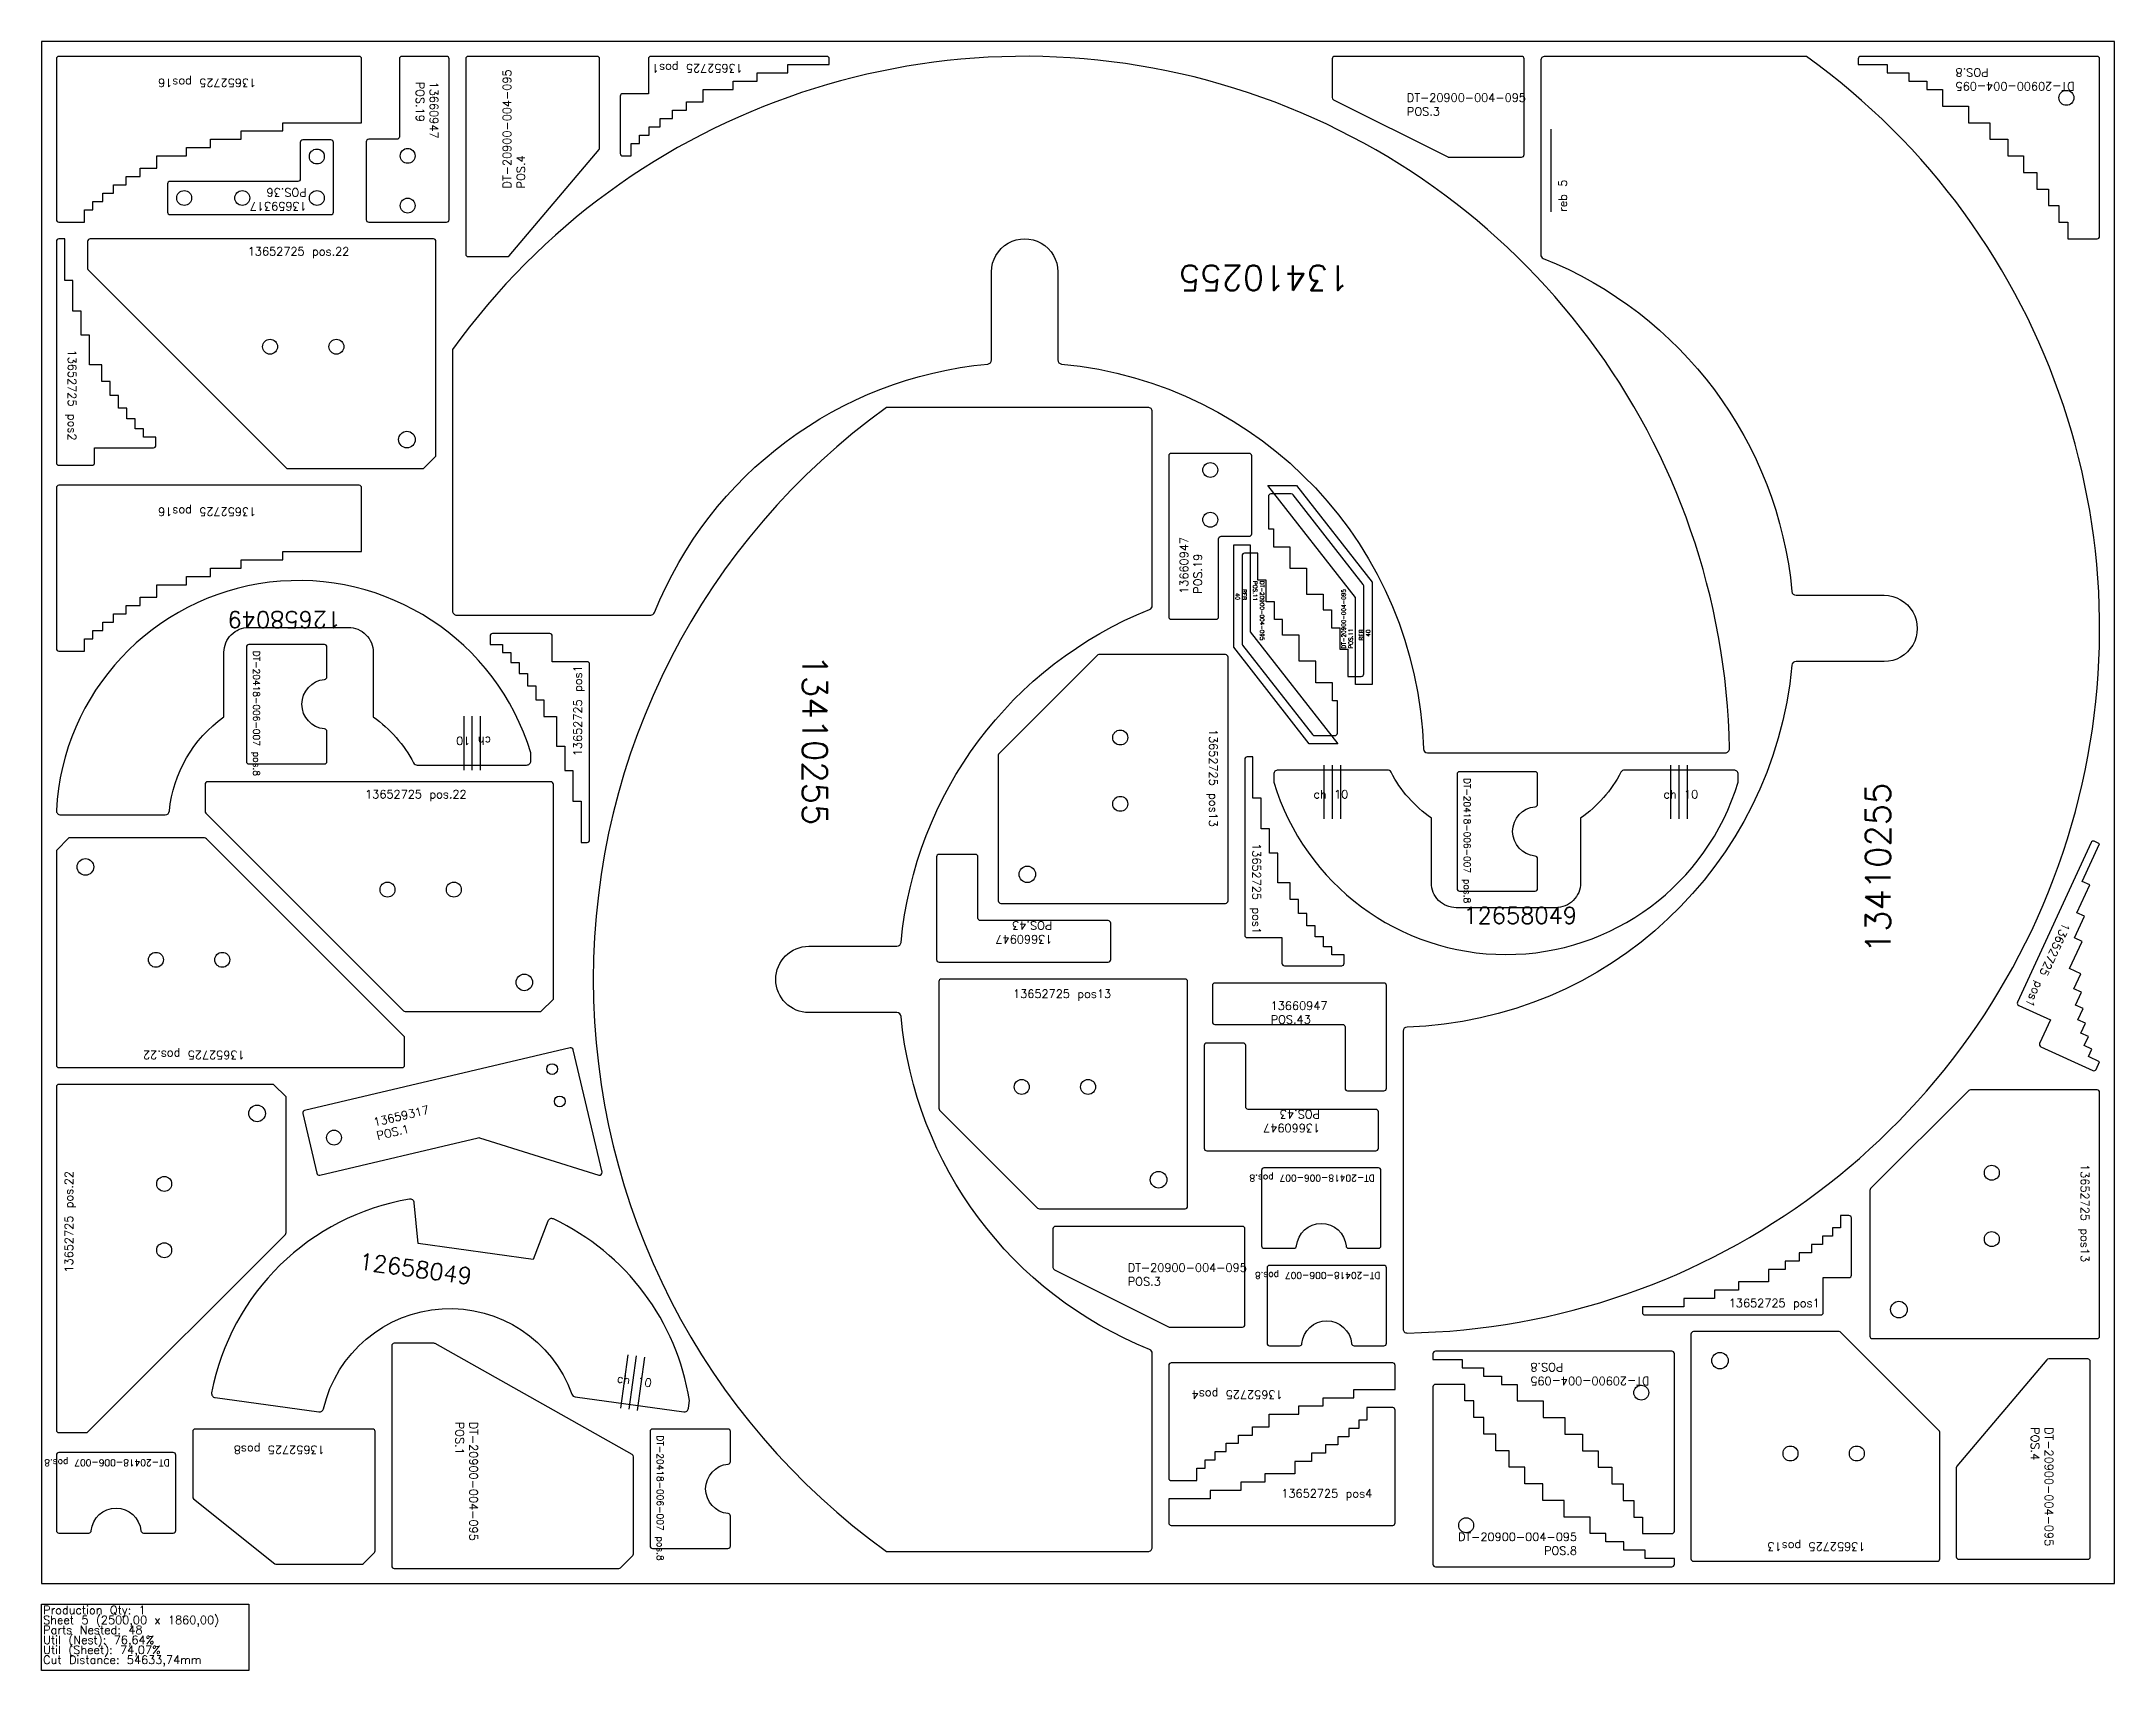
# Model space of a CAD drawing. Header units: millimetres. Extents: x 10500 to 13000, y -105 to 1860.
import ezdxf

# ---------------------------------------------------------------- set-up
doc = ezdxf.new("R2010")
doc.units = ezdxf.units.MM
for name, color, linetype in [('12658049', 7, 'Continuous'), ('13410255', 7, 'Continuous'), ('13652725', 7, 'Continuous'), ('13660947v0', 7, 'Continuous'), ('Chanfro', 7, 'Continuous'), ('Des.', 7, 'Continuous'), ('DT-20900-004-095', 7, 'Continuous'), ('Rebaixo', 7, 'Continuous'), ('sheet', 24, 'Continuous'), ('Stats', 7, 'Continuous'), ('Texto', 7, 'Continuous')]:
    doc.layers.add(name, color=color, linetype=linetype)
doc.styles.get("Standard").update_dxf_attribs({"font": 'txt.shx'})

msp = doc.modelspace()

# ---------------------------------------------------------------- linework, layer by layer
at = {"color": 5}
for points in [[(10849.1, 1741.2), (10815.1, 1741.2, 0.414214), (10812.1, 1738.2), (10812.1, 1694.2, -0.414214), (10809.1, 1691.2), (10655.1, 1691.2, 0.414214), (10652.1, 1688.2), (10652.1, 1654.2, 0.414214), (10655.1, 1651.2), (10849.1, 1651.2, 0.414214), (10852.1, 1654.2), (10852.1, 1738.2, 0.414214)], [(10561, 1348.8, 0.414214), (10564, 1351.8), (10564, 1369.8), (10635, 1369.8, 0.414214), (10638, 1372.8), (10638, 1382.8), (10623, 1382.8), (10623, 1392.8), (10613, 1392.8), (10613, 1404.8), (10603, 1404.8), (10603, 1417.8), (10593, 1417.8), (10593, 1432.8), (10583, 1432.8), (10583, 1449.8), (10573, 1449.8), (10573, 1469.8), (10558, 1469.8), (10558, 1505.8), (10548, 1505.8), (10548, 1534.8), (10538, 1534.8), (10538, 1571.8), (10528, 1571.8), (10528, 1621.8), (10521, 1621.8, 0.414214), (10518, 1618.8), (10518, 1351.8, 0.414214), (10521, 1348.8)], [(11927.9, 820.4, 0.414214), (11930.9, 823.4), (11930.9, 1117.4, 0.414214), (11927.9, 1120.4), (11775.1, 1120.4, 0.198912), (11773, 1119.5), (11654.8, 1001.3, 0.198912), (11653.9, 999.2), (11653.9, 823.4, 0.414214), (11656.9, 820.4)], [(11882.2, 726, 0.414214), (11879.2, 729), (11585.2, 729, 0.414214), (11582.2, 726), (11582.2, 573.3, 0.198912), (11583, 571.1), (11701.3, 452.9, 0.198912), (11703.4, 452), (11879.2, 452, 0.414214), (11882.2, 455)], [(10832.1, 494.9, 0.414214), (10835.7, 492.6), (11026.6, 537.7, -0.134542), (11028.2, 537.7), (11172.2, 492.7, 0.581142), (11176, 496.2), (11141.1, 643.9, 0.414214), (11137.5, 646.1), (10817.3, 570.5, 0.414214), (10815.1, 566.9)], [(12979, 295.4, 0.414214), (12982, 298.4), (12982, 592.4, 0.414214), (12979, 595.4), (12826.2, 595.4, 0.198912), (12824.1, 594.5), (12705.9, 476.3, 0.198912), (12705, 474.2), (12705, 298.4, 0.414214), (12708, 295.4)], [(12489.2, 29.8, 0.414214), (12492.2, 26.8), (12786.2, 26.8, 0.414214), (12789.2, 29.8), (12789.2, 182.5, 0.198912), (12788.3, 184.6), (12670.1, 302.9, 0.198912), (12667.9, 303.8), (12492.2, 303.8, 0.414214), (12489.2, 300.8)], [(12082.5, 234.1), (12132.5, 234.1), (12132.5, 263.1, 0.414214), (12129.5, 266.1), (11862.5, 266.1, 0.414214), (11859.5, 263.1), (11859.5, 127.1, 0.414214), (11862.5, 124.1), (11893.5, 124.1), (11893.5, 139.1), (11903.5, 139.1), (11903.5, 149.1), (11915.5, 149.1), (11915.5, 159.1), (11928.5, 159.1), (11928.5, 169.1), (11943.5, 169.1), (11943.5, 179.1), (11960.5, 179.1), (11960.5, 189.1), (11980.5, 189.1), (11980.5, 204.1), (12016.5, 204.1), (12016.5, 214.1), (12045.5, 214.1), (12045.5, 224.1), (12082.5, 224.1)], [(11909.5, 102.1), (11859.5, 102.1), (11859.5, 73.1, 0.414213), (11862.5, 70.1), (12129.5, 70.1, 0.414214), (12132.5, 73.1), (12132.5, 209.1, 0.414214), (12129.5, 212.1), (12098.5, 212.1), (12098.5, 197.1), (12088.5, 197.1), (12088.5, 187.1), (12076.5, 187.1), (12076.5, 177.1), (12063.5, 177.1), (12063.5, 167.1), (12048.5, 167.1), (12048.5, 157.1), (12031.5, 157.1), (12031.5, 147.1), (12011.5, 147.1), (12011.5, 132.1), (11975.5, 132.1), (11975.5, 122.1), (11946.5, 122.1), (11946.5, 112.1), (11909.5, 112.1)], [(10685.4, 186.2, 0.414214), (10682.4, 183.2), (10682.4, 104.6, 0.227838), (10683.5, 102.3), (10781.6, 23.8, 0.170304), (10783.5, 23.2), (10886.2, 23.2, 0.198912), (10888.3, 24), (10901.5, 37.3, 0.198912), (10902.4, 39.4), (10902.4, 183.2, 0.414214), (10899.4, 186.2)]]:
    msp.add_lwpolyline(points, format="xyb", close=True, dxfattribs=at)
for centre, radius in [((10832.1, 1721.2), 9), ((10672.1, 1671.2), 9), ((10742.1, 1671.2), 9), ((10832.1, 1671.2), 9), ((11800.9, 1020.4), 9), ((11800.9, 940.4), 9), ((11688.9, 855.4), 10), ((11115.8, 620.5), 6.5), ((11682.2, 599), 9), ((11762.2, 599), 9), ((11125, 581.5), 6.5), ((10852.8, 537.8), 9), ((12852, 495.4), 9), ((11847.2, 487), 10), ((12852, 415.4), 9), ((12740, 330.4), 10), ((12524.2, 268.8), 10), ((12609.2, 156.8), 9), ((12689.2, 156.8), 9)]:
    msp.add_circle(centre, radius, dxfattribs=at)
at = {"layer": '12658049', "color": 5}
for points in [[(10900.1, 1123.2), (10900.1, 1045.2, -0.119347), (10948.7, 989.9, 0.27887), (10953.2, 987.2), (11085.1, 987.2, 0.414214), (11090.1, 992.2), (11090.1, 1001.8, 0.840577), (10518, 932.5, 0.429586), (10523, 927.2), (10649.3, 927.2, 0.387226), (10654.3, 931.8, -0.219706), (10720.1, 1045.2), (10720.1, 1123.2, -0.414214), (10750.1, 1153.2), (10870.1, 1153.2, -0.414214)], [(12176.1, 845.1), (12176.1, 923.1, -0.119347), (12127.5, 978.5, 0.27887), (12123, 981.2), (11991.1, 981.2, 0.414214), (11986.1, 976.2), (11986.1, 966.6, 0.742519), (12546.1, 966.6), (12546.1, 976.2, 0.414214), (12541.1, 981.2), (12409.1, 981.2, 0.27887), (12404.7, 978.5, -0.119347), (12356.1, 923.1), (12356.1, 845.1, -0.414214), (12326.1, 815.1), (12206.1, 815.1, -0.414214)], [(11274.5, 207, 0.414214), (11280.1, 211.3), (11281.4, 220.8, 0.248185), (11117.4, 439.7, 0.435826), (11110.6, 437), (11092.9, 391), (10954.2, 410.1), (10949.6, 459.1, 0.435826), (10943.8, 463.6, 0.313253), (10705.2, 230.1, 0.429586), (10709.5, 224.3), (10834.6, 207, 0.387226), (10840.1, 210.8, -0.746733), (11139.7, 228.3, 0.27887), (11143.8, 225)]]:
    msp.add_lwpolyline(points, format="xyb", close=True, dxfattribs=at)
at = {"layer": '13410255', "color": 5}
for points in [[(11641.2, 1470.9, 0.387308), (11645.7, 1475.9), (11645.7, 1582, -1.000009), (11725.7, 1582), (11725.7, 1475.9, 0.387308), (11730.3, 1470.9, -0.37846), (12166.5, 1006.8, 0.405201), (12171.5, 1002), (12530.6, 1002, 0.419423), (12535.6, 1007.1, 0.721565), (10995.7, 1488.4), (10995.7, 1173, 0.414214), (11000.7, 1168), (11234.7, 1168, 0.306373), (11239.3, 1171.1, -0.28119)], [(12610.9, 1196.5, 0.387308), (12615.9, 1192), (12722, 1192, -1.000007), (12722, 1112), (12615.9, 1112, 0.387308), (12610.9, 1107.5, -0.37846), (12146.8, 671.2, 0.405201), (12142, 666.2), (12142, 307.1, 0.419423), (12147.1, 302.1, 0.721565), (12628.4, 1842), (12313, 1842, 0.414214), (12308, 1837), (12308, 1603, 0.306373), (12311.1, 1598.4, -0.28119)], [(11834.5, 38.6, 0.414214), (11839.5, 43.6), (11839.5, 277.6, 0.306373), (11836.4, 282.2, -0.28119), (11536.6, 684.1, 0.387308), (11531.6, 688.6), (11425.5, 688.6, -0.999991), (11425.5, 768.6), (11531.6, 768.6, 0.387308), (11536.6, 773.2, -0.28119), (11836.4, 1175, 0.306373), (11839.5, 1179.7), (11839.5, 1413.6, 0.414214), (11834.5, 1418.6), (11519.1, 1418.6, 0.512483), (11519.1, 38.6)]]:
    msp.add_lwpolyline(points, format="xyb", close=True, dxfattribs=at)
at = {"layer": '13652725', "color": 5}
for points in [[(10886, 1839, 0.414214), (10883, 1842), (10521, 1842, 0.414214), (10518, 1839), (10518, 1645, 0.414214), (10521, 1642), (10552, 1642), (10552, 1657), (10562, 1657), (10562, 1667), (10574, 1667), (10574, 1677), (10587, 1677), (10587, 1687), (10602, 1687), (10602, 1697), (10619, 1697), (10619, 1707), (10639, 1707), (10639, 1722), (10675, 1722), (10675, 1732), (10704, 1732), (10704, 1742), (10741, 1742), (10741, 1752), (10791, 1752), (10791, 1762), (10886, 1762)], [(11400, 1832), (11450, 1832), (11450, 1839, 0.414214), (11447, 1842), (11235, 1842, 0.414214), (11232, 1839), (11232, 1797), (11201, 1797, 0.414214), (11198, 1794), (11198, 1725, 0.414214), (11201, 1722), (11211, 1722), (11211, 1737), (11221, 1737), (11221, 1747), (11233, 1747), (11233, 1757), (11246, 1757), (11246, 1767), (11261, 1767), (11261, 1777), (11278, 1777), (11278, 1787), (11298, 1787), (11298, 1802), (11334, 1802), (11334, 1812), (11363, 1812), (11363, 1822), (11400, 1822)], [(10794.9, 1345.7, 0.198912), (10797, 1344.8), (10960.7, 1344.8), (10975.7, 1359.8), (10975.7, 1618.8, 0.414214), (10972.7, 1621.8), (10558.7, 1621.8, 0.414214), (10555.7, 1618.8), (10555.7, 1586.1, 0.198912), (10556.6, 1584)], [(10886, 1321.6, 0.414214), (10883, 1324.6), (10521, 1324.6, 0.414214), (10518, 1321.6), (10518, 1127.6, 0.414214), (10521, 1124.6), (10552, 1124.6), (10552, 1139.6), (10562, 1139.6), (10562, 1149.6), (10574, 1149.6), (10574, 1159.6), (10587, 1159.6), (10587, 1169.6), (10602, 1169.6), (10602, 1179.6), (10619, 1179.6), (10619, 1189.6), (10639, 1189.6), (10639, 1204.6), (10675, 1204.6), (10675, 1214.6), (10704, 1214.6), (10704, 1224.6), (10741, 1224.6), (10741, 1234.6), (10791, 1234.6), (10791, 1244.6), (10886, 1244.6)], [(11151, 943.8), (11151, 893.8), (11158, 893.8, 0.414214), (11161, 896.8), (11161, 1108.8, 0.414214), (11158, 1111.8), (11116, 1111.8), (11116, 1142.8, 0.414214), (11113, 1145.8), (11044, 1145.8, 0.414214), (11041, 1142.8), (11041, 1132.8), (11056, 1132.8), (11056, 1122.8), (11066, 1122.8), (11066, 1110.8), (11076, 1110.8), (11076, 1097.8), (11086, 1097.8), (11086, 1082.8), (11096, 1082.8), (11096, 1065.8), (11106, 1065.8), (11106, 1045.8), (11121, 1045.8), (11121, 1009.8), (11131, 1009.8), (11131, 980.8), (11141, 980.8), (11141, 943.8)], [(11961, 947.1), (11961, 997.1), (11954, 997.1, 0.414214), (11951, 994.1), (11951, 782.1, 0.414214), (11954, 779.1), (11996, 779.1), (11996, 748.1, 0.414214), (11999, 745.1), (12068, 745.1, 0.414214), (12071, 748.1), (12071, 758.1), (12056, 758.1), (12056, 768.1), (12046, 768.1), (12046, 780.1), (12036, 780.1), (12036, 793.1), (12026, 793.1), (12026, 808.1), (12016, 808.1), (12016, 825.1), (12006, 825.1), (12006, 845.1), (11991, 845.1), (11991, 881.1), (11981, 881.1), (11981, 910.1), (11971, 910.1), (11971, 947.1)], [(10936.4, 690.9, 0.198912), (10938.5, 690), (11102.3, 690), (11117.3, 705), (11117.3, 964, 0.414214), (11114.3, 967), (10700.3, 967, 0.414214), (10697.3, 964), (10697.3, 931.3, 0.198912), (10698.1, 929.2)], [(10698.9, 898.4, 0.198912), (10696.8, 899.3), (10533, 899.3), (10518, 884.3), (10518, 625.3, 0.414214), (10521, 622.3), (10935, 622.3, 0.414214), (10938, 625.3), (10938, 658.1, 0.198912), (10937.1, 660.2)], [(12961.1, 846.9), (12982, 892.3), (12975.6, 895.3, 0.414214), (12971.7, 893.8), (12883, 701.2, 0.414214), (12884.5, 697.2), (12922.6, 679.7), (12909.7, 651.5, 0.414214), (12911.2, 647.5), (12973.8, 618.7, 0.414214), (12977.8, 620.1), (12982, 629.2), (12968.4, 635.5), (12972.6, 644.6), (12963.5, 648.8), (12968.5, 659.7), (12959.4, 663.9), (12964.8, 675.7), (12955.8, 679.8), (12962, 693.5), (12952.9, 697.6), (12960.1, 713.1), (12951, 717.3), (12959.3, 735.4), (12945.7, 741.7), (12960.8, 774.4), (12951.7, 778.6), (12963.8, 804.9), (12954.7, 809.1), (12970.2, 842.7)], [(10794.1, 421.1, 0.198912), (10795, 423.2), (10795, 587), (10780, 602), (10521, 602, 0.414214), (10518, 599), (10518, 185, 0.414214), (10521, 182), (10553.8, 182, 0.198912), (10555.9, 182.9)], [(12480.7, 333.9), (12430.7, 333.9), (12430.7, 326.9, 0.414214), (12433.7, 323.9), (12645.7, 323.9, 0.414214), (12648.7, 326.9), (12648.7, 368.9), (12679.7, 368.9, 0.414214), (12682.7, 371.9), (12682.7, 440.9, 0.414214), (12679.7, 443.9), (12669.7, 443.9), (12669.7, 428.9), (12659.7, 428.9), (12659.7, 418.9), (12647.7, 418.9), (12647.7, 408.9), (12634.7, 408.9), (12634.7, 398.9), (12619.7, 398.9), (12619.7, 388.9), (12602.7, 388.9), (12602.7, 378.9), (12582.7, 378.9), (12582.7, 363.9), (12546.7, 363.9), (12546.7, 353.9), (12517.7, 353.9), (12517.7, 343.9), (12480.7, 343.9)]]:
    msp.add_lwpolyline(points, format="xyb", close=True, dxfattribs=at)
for centre, radius in [((10775.7, 1491.8), 9), ((10855.7, 1491.8), 9), ((10940.7, 1379.8), 10), ((10553, 864.3), 10), ((10917.3, 837), 9), ((10997.3, 837), 9), ((10638, 752.3), 9), ((10718, 752.3), 9), ((11082.3, 725), 10), ((10760, 567), 10), ((10648, 482), 9), ((10648, 402), 9)]:
    msp.add_circle(centre, radius, dxfattribs=at)
at = {"layer": '13660947v0', "color": 5}
for points in [[(10988.6, 1842), (10934.6, 1842, 0.414214), (10931.6, 1839), (10931.6, 1745, -0.414214), (10928.6, 1742), (10894.6, 1742, 0.414214), (10891.6, 1739), (10891.6, 1645, 0.414214), (10894.6, 1642), (10988.6, 1642, 0.414214), (10991.6, 1645), (10991.6, 1839, 0.414214)], [(11862.5, 1163.1), (11916.5, 1163.1, 0.414214), (11919.5, 1166.1), (11919.5, 1260.1, -0.414214), (11922.5, 1263.1), (11956.5, 1263.1, 0.414214), (11959.5, 1266.1), (11959.5, 1360.1, 0.414214), (11956.5, 1363.1), (11862.5, 1363.1, 0.414214), (11859.5, 1360.1), (11859.5, 1166.1, 0.414214)], [(11789.4, 752.5), (11789.4, 796.5, 0.414214), (11786.4, 799.5), (11632.4, 799.5, -0.414214), (11629.4, 802.5), (11629.4, 876.5, 0.414214), (11626.4, 879.5), (11582.4, 879.5, 0.414214), (11579.4, 876.5), (11579.4, 752.5, 0.414214), (11582.4, 749.5), (11786.4, 749.5, 0.414214)], [(11912, 721.3), (11912, 677.3, 0.414214), (11915, 674.3), (12069, 674.3, -0.414214), (12072, 671.3), (12072, 597.3, 0.414214), (12075, 594.3), (12119, 594.3, 0.414214), (12122, 597.3), (12122, 721.3, 0.414214), (12119, 724.3), (11915, 724.3, 0.414214)], [(12112.2, 524.9), (12112.2, 568.9, 0.414214), (12109.2, 571.9), (11955.2, 571.9, -0.414214), (11952.2, 574.9), (11952.2, 648.9, 0.414214), (11949.2, 651.9), (11905.2, 651.9, 0.414214), (11902.2, 648.9), (11902.2, 524.9, 0.414214), (11905.2, 521.9), (12109.2, 521.9, 0.414214)]]:
    msp.add_lwpolyline(points, format="xyb", close=True, dxfattribs=at)
for centre in [(10941.6, 1722), (10941.6, 1662), (11909.5, 1343.1), (11909.5, 1283.1)]:
    msp.add_circle(centre, 9, dxfattribs=at)
at = {"layer": 'Chanfro', "color": 5}
for p, q in [((11009.2, 1046.2), (11009.2, 981.2)), ((11019.2, 1046.2), (11019.2, 981.2)), ((11029.2, 1046.2), (11029.2, 981.2)), ((12047, 922.2), (12047, 987.2)), ((12057, 922.2), (12057, 987.2)), ((12067, 922.2), (12067, 987.2)), ((12465.1, 922.2), (12465.1, 987.2)), ((12475.1, 922.2), (12475.1, 987.2)), ((12485.1, 922.2), (12485.1, 987.2)), ((11207.3, 275.8), (11198.4, 211.4)), ((11217.2, 274.5), (11208.3, 210.1)), ((11227.1, 273.1), (11218.2, 208.7))]:
    msp.add_line(p, q, dxfattribs=at)
at = {"layer": 'Des.', "color": 5}
for points in [[(10841.2, 1132.6), (10750.2, 1132.6, 0.414214), (10747.2, 1129.6), (10747.2, 991.6, 0.414214), (10750.2, 988.6), (10841.2, 988.6, 0.414214), (10844.2, 991.6), (10844.2, 1027.8, 0.387795), (10841.4, 1030.7, -0.912871), (10841.4, 1090.5, 0.387795), (10844.2, 1093.5), (10844.2, 1129.6, 0.414214)], [(12301.2, 979.1), (12210.2, 979.1, 0.414214), (12207.2, 976.1), (12207.2, 838.1, 0.414214), (12210.2, 835.1), (12301.2, 835.1, 0.414214), (12304.2, 838.1), (12304.2, 874.3, 0.387795), (12301.4, 877.3, -0.912871), (12301.4, 937, 0.387795), (12304.2, 940), (12304.2, 976.1, 0.414214)], [(12115.3, 407.3), (12115.3, 498.3, 0.414214), (12112.3, 501.3), (11974.3, 501.3, 0.414214), (11971.3, 498.3), (11971.3, 407.3, 0.414214), (11974.3, 404.3), (12010.5, 404.3, 0.387795), (12013.5, 407.1, -0.912871), (12073.2, 407.1, 0.387795), (12076.2, 404.3), (12112.3, 404.3, 0.414214)], [(12122, 289.7), (12122, 380.7, 0.414214), (12119, 383.7), (11981, 383.7, 0.414214), (11978, 380.7), (11978, 289.7, 0.414214), (11981, 286.7), (12017.1, 286.7, 0.387795), (12020.1, 289.5, -0.912871), (12079.9, 289.5, 0.387795), (12082.9, 286.7), (12119, 286.7, 0.414214)], [(11327.9, 186.2), (11236.9, 186.2, 0.414214), (11233.9, 183.2), (11233.9, 45.2, 0.414214), (11236.9, 42.2), (11327.9, 42.2, 0.414214), (11330.9, 45.2), (11330.9, 81.3, 0.387795), (11328.2, 84.3, -0.912871), (11328.2, 144, 0.387795), (11330.9, 147), (11330.9, 183.2, 0.414214)], [(10662, 63.9), (10662, 154.9, 0.414214), (10659, 157.9), (10521, 157.9, 0.414214), (10518, 154.9), (10518, 63.9, 0.414214), (10521, 60.9), (10557.1, 60.9, 0.387795), (10560.1, 63.7, -0.912871), (10619.9, 63.7, 0.387795), (10622.9, 60.9), (10659, 60.9, 0.414214)]]:
    msp.add_lwpolyline(points, format="xyb", close=True, dxfattribs=at)
at = {"layer": 'DT-20900-004-095', "color": 5}
for points in [[(11014.6, 1842, 0.414214), (11011.6, 1839), (11011.6, 1603.5, 0.414214), (11014.6, 1600.5), (11061.7, 1600.5, 0.220613), (11064, 1601.6), (11172.4, 1729.7, 0.177391), (11173.1, 1731.6), (11173.1, 1839, 0.414214), (11170.1, 1842)], [(12059.5, 1842, 0.414214), (12056.5, 1839), (12056.5, 1792.4, 0.284079), (12058.2, 1789.7), (12195.9, 1720.8, 0.116434), (12197.2, 1720.5), (12285, 1720.5, 0.414214), (12288, 1723.5), (12288, 1839, 0.414214), (12285, 1842)], [(12726, 1822), (12751.9, 1822), (12751.9, 1812), (12773.6, 1812), (12773.6, 1802), (12792.5, 1802), (12792.5, 1782), (12823.8, 1782), (12823.8, 1762), (12849.7, 1762), (12849.7, 1742), (12871.3, 1742), (12871.3, 1722), (12890.2, 1722), (12890.2, 1702), (12906.4, 1702), (12906.4, 1682), (12920.5, 1682), (12920.5, 1662), (12932.9, 1662), (12932.9, 1642), (12943.7, 1642), (12943.7, 1622), (12979, 1622, 0.414214), (12982, 1625), (12982, 1839, 0.414214), (12979, 1842), (12693.9, 1842, 0.414214), (12690.9, 1839), (12690.9, 1832), (12726, 1832)], [(11722.8, 430.8, 0.414214), (11719.8, 427.8), (11719.8, 381.1, 0.284079), (11721.5, 378.4), (11859.2, 309.6, 0.116434), (11860.5, 309.3), (11948.3, 309.3, 0.414214), (11951.3, 312.3), (11951.3, 427.8, 0.414214), (11948.3, 430.8)], [(10973.1, 289.7), (10925.4, 289.7, 0.414214), (10922.4, 286.7), (10922.4, 21.2, 0.414214), (10925.4, 18.2), (11196.2, 18.2, 0.198912), (11198.3, 19), (11213, 33.8, 0.198912), (11213.9, 35.9), (11213.9, 152.9, 0.270955), (11212.4, 155.5), (10974.6, 289.3, 0.128803)], [(12213.2, 260.2), (12239.1, 260.2), (12239.1, 250.2), (12260.8, 250.2), (12260.8, 240.2), (12279.7, 240.2), (12279.7, 220.2), (12311, 220.2), (12311, 200.2), (12336.9, 200.2), (12336.9, 180.2), (12358.5, 180.2), (12358.5, 160.2), (12377.4, 160.2), (12377.4, 140.2), (12393.6, 140.2), (12393.6, 120.2), (12407.6, 120.2), (12407.6, 100.2), (12420.1, 100.2), (12420.1, 80.2), (12430.9, 80.2), (12430.9, 60.2), (12466.2, 60.2, 0.414214), (12469.2, 63.2), (12469.2, 277.2, 0.414214), (12466.2, 280.2), (12181.1, 280.2, 0.414214), (12178.1, 277.2), (12178.1, 270.2), (12213.2, 270.2)], [(12967.7, 29.3, 0.414214), (12970.7, 32.3), (12970.7, 267.8, 0.414214), (12967.7, 270.8), (12920.6, 270.8, 0.220613), (12918.3, 269.8), (12809.9, 141.7, 0.177391), (12809.2, 139.7), (12809.2, 32.3, 0.414214), (12812.2, 29.3)], [(12434.1, 40.2), (12408.2, 40.2), (12408.2, 50.2), (12386.5, 50.2), (12386.5, 60.2), (12367.6, 60.2), (12367.6, 80.2), (12336.3, 80.2), (12336.3, 100.2), (12310.4, 100.2), (12310.4, 120.2), (12288.8, 120.2), (12288.8, 140.2), (12269.9, 140.2), (12269.9, 160.2), (12253.7, 160.2), (12253.7, 180.2), (12239.6, 180.2), (12239.6, 200.2), (12227.2, 200.2), (12227.2, 220.2), (12216.4, 220.2), (12216.4, 240.2), (12181.1, 240.2, 0.414214), (12178.1, 237.2), (12178.1, 23.2, 0.414214), (12181.1, 20.2), (12466.2, 20.2, 0.414213), (12469.2, 23.2), (12469.2, 30.2), (12434.1, 30.2)]]:
    msp.add_lwpolyline(points, format="xyb", close=True, dxfattribs=at)
at = {"layer": 'DT-20900-004-095', "color": 7}
for points in [[(12094, 1205), (12009.6, 1313, 0.230868), (12007.2, 1314.2), (11982.6, 1314.2, 0.414214), (11979.6, 1311.2), (11979.6, 1272.1), (11985.6, 1272.1), (11985.6, 1250.5), (12005.6, 1250.5), (12005.6, 1224.6), (12025.6, 1224.6), (12025.6, 1193.2), (12045.6, 1193.2), (12045.6, 1174.3), (12055.6, 1174.3), (12055.6, 1152.7), (12065.6, 1152.7), (12065.6, 1126.8), (12075.6, 1126.8), (12075.6, 1094.2), (12091.6, 1094.2, 0.414214), (12094.6, 1097.2), (12094.6, 1203.2, 0.167343)], [(11948.4, 1131.9), (12032.8, 1023.9, 0.230868), (12035.2, 1022.7), (12059.8, 1022.7, 0.414214), (12062.8, 1025.7), (12062.8, 1064.8), (12056.8, 1064.8), (12056.8, 1086.4), (12036.8, 1086.4), (12036.8, 1112.4), (12016.8, 1112.4), (12016.8, 1143.7), (11996.8, 1143.7), (11996.8, 1162.6), (11986.8, 1162.6), (11986.8, 1184.2), (11976.8, 1184.2), (11976.8, 1210.2), (11966.8, 1210.2), (11966.8, 1242.7), (11950.8, 1242.7, 0.414214), (11947.8, 1239.7), (11947.8, 1133.7, 0.167343)]]:
    msp.add_lwpolyline(points, format="xyb", close=True, dxfattribs=at)
at = {"layer": 'DT-20900-004-095', "color": 5}
for centre in [(12942, 1792), (12429.2, 230.2), (12218.1, 70.2)]:
    msp.add_circle(centre, 9, dxfattribs=at)
at = {"layer": 'Rebaixo', "color": 5}
msp.add_line((12320.6, 1654.4), (12320.6, 1754.4), dxfattribs=at)
at = {"layer": 'Rebaixo', "color": 7}
for points in [[(11979.1, 1324.2), (12013.5, 1324.2), (12104.6, 1207.6), (12104.6, 1084.2), (12084.6, 1084.2), (12084.6, 1189.2)], [(12063.3, 1012.7), (12028.9, 1012.7), (11937.8, 1129.3), (11937.8, 1252.7), (11957.8, 1252.7), (11957.8, 1147.7)]]:
    msp.add_lwpolyline(points, close=True, dxfattribs=at)
at = {"layer": 'sheet', "color": 7}
msp.add_lwpolyline([(10500, 0), (13000, 0), (13000, 1860), (10500, 1860)], close=True, dxfattribs=at)
at = {"layer": 'Stats', "color": 151}
msp.add_lwpolyline([(10500, -25), (10750, -25), (10750, -105), (10500, -105), (10500, -25)], close=True, dxfattribs=at)

# ---------------------------------------------------------------- texts
at = {"layer": 'Chanfro', "color": 5, "char_height": 10, "width": 58.166}
for insert, attachment_point, rotation in [((11000.2, 1021.4), 9, 180), ((11195, 252.5), 1, 352.1594)]:
    msp.add_mtext('ch 10', dxfattribs=dict(at, insert=insert, attachment_point=attachment_point, rotation=rotation))
for insert, attachment_point in [((12076, 947), 9), ((12456.1, 947), 7)]:
    msp.add_mtext('ch 10', dxfattribs=dict(at, insert=insert, attachment_point=attachment_point))
at = {"layer": 'Rebaixo', "color": 5, "insert": (12339.6, 1654.4), "char_height": 10, "width": 100, "attachment_point": 7, "rotation": 90}
msp.add_mtext('{\\W8.969244; }reb 5', dxfattribs=at)
at = {"layer": 'Rebaixo', "color": 7, "char_height": 5, "attachment_point": 3}
for insert, rotation in [((11953.4, 1186.3), 270), ((12089, 1150.6), 90)]:
    msp.add_mtext_dynamic_manual_height_columns('REB\\P40', width=25.67, gutter_width=12.5, heights=[0], dxfattribs=dict(at, insert=insert, rotation=rotation))
at = {"layer": 'Stats', "color": 60}
for s, p in [('Sheet 5 (2500,00 x 1860,00)', (10502, -49)), ('Production Qty: 1', (10502, -37)), ('Parts Nested: 48', (10502, -61)), ('Util (Nest): 76,64%', (10502, -73)), ('Util (Sheet): 74,07%', (10502, -85)), ('Cut Distance: 54633,74mm', (10502, -97))]:
    msp.add_text(s, height=10, dxfattribs=at).set_placement(p)
at = {"layer": 'Texto', "color": 5}
for s, insert, char_height, width, attachment_point, rotation in [('13652725 pos1', (11345.8, 1822.7), 10, 122.875, 1, 180), ('DT-20900-004-095 POS.8', (12808.3, 1800.9), 10, 113.849, 3, 180), ('13652725 pos16', (10758.9, 1805.1), 10, 122.875, 1, 180), ('13660947 POS.19', (10978.3, 1811.5), 10, 116.776, 1, 270), ('DT-20900-004-095 \\P{\\W9.590709; }POS.4', (11056.4, 1682.7), 10, 113.849, 1, 90), ('13659317 \\PPOS.36', (10819.9, 1656.2), 10, 171.219, 1, 180), ('13410255', (12077.4, 1589.8), 30, 446.677, 7, 180), ('13652725 pos2', (10542, 1488.3), 10, 122.875, 1, 270), ('13652725 pos16', (10758.9, 1287.7), 10, 122.875, 1, 180), ('13660947 POS.19', (11872.8, 1193.7), 10, 116.776, 1, 90), ('12658049', (10861.5, 1152.6), 20, 262.02, 1, 180), ('DT-20418-006-007 pos.8', (10763.4, 1125.2), 8, 185.575, 1, 270), ('13652725 pos1', (11141.7, 997.9), 10, 122.875, 1, 90), ('13410255', (11417.7, 1120.3), 30, 446.677, 7, 270), ('13652725 pos13', (11918.2, 1030.8), 10, 122.875, 1, 270), ('DT-20418-006-007 pos.8', (12223.4, 971.7), 8, 185.575, 1, 270), ('13410255', (12729.8, 760.3), 30, 446.677, 7, 90), ('13652725 pos1', (11970.4, 893), 10, 122.875, 1, 270), ('13660947 POS.43', (11719.1, 772), 10, 116.776, 1, 180), ('13652725 pos1', (12947, 793.8), 10, 122.875, 1, 245.2857), ('13652725 pos.22', (10745, 632.4), 10, 122.875, 1, 180), ('13659317 \\PPOS.1', (10899.3, 560.9), 10, 171.219, 1, 13.2944), ('13660947 POS.43', (12041.9, 544.3), 10, 116.776, 1, 180), ('13652725 pos13', (12969.3, 505.9), 10, 122.875, 1, 270), ('13652725 pos.22', (10528.1, 375.1), 10, 122.875, 1, 90), ('DT-20418-006-007 pos.8', (12107.9, 485), 8, 185.575, 1, 180), ('12658049', (10884.4, 398.9), 20, 262.02, 1, 352.1594), ('DT-20418-006-007 pos.8', (12114.5, 367.4), 8, 185.575, 1, 180), ('DT-20900-004-095 POS.8', (12295.5, 239.2), 10, 113.849, 3, 180), ('13652725 pos4', (11996.8, 222.7), 10, 122.875, 1, 180), ('DT-20900-004-095 \\P{\\W9.834118; }POS.1', (11026.1, 195.1), 10, 113.849, 1, 270), ('DT-20418-006-007 pos.8', (11250.2, 178.7), 8, 185.575, 1, 270), ('DT-20900-004-095 \\P{\\W9.590709; }POS.4', (12925.9, 188.6), 10, 113.849, 1, 270), ('DT-20418-006-007 pos.8', (10654.5, 141.7), 8, 185.575, 1, 180), ('13652725 pos8', (10841.6, 156.2), 10, 122.875, 1, 180), ('13652725 pos13', (12699.6, 39.5), 10, 122.875, 1, 180)]:
    msp.add_mtext(s, dxfattribs=dict(at, insert=insert, char_height=char_height, width=width, attachment_point=attachment_point, rotation=rotation))
for s, insert, char_height, width, attachment_point in [('DT-20900-004-095 \\P{\\W9.585436; }POS.3', (12146.6, 1797.2), 10, 113.849, 1), ('13652725 pos.22', (10748.8, 1611.8), 10, 122.875, 1), ('13652725 pos.22', (10890.3, 957), 10, 122.875, 1), ('12658049', (12214.7, 815.8), 20, 262.02, 1), ('13652725 pos13', (11671.7, 716.3), 10, 122.875, 1), ('13660947 POS.43', (11982.3, 701.9), 10, 116.776, 1), ('DT-20900-004-095 \\P{\\W9.585436; }POS.3', (11810, 386), 10, 113.849, 1), ('13652725 pos1', (12534.8, 343.3), 10, 122.875, 1), ('13652725 pos4', (11995.2, 113.6), 10, 122.875, 1), ('DT-20900-004-095 POS.8', (12351.8, 61.3), 10, 113.849, 3)]:
    msp.add_mtext(s, dxfattribs=dict(at, insert=insert, char_height=char_height, width=width, attachment_point=attachment_point))
at = {"layer": 'Texto', "color": 7, "char_height": 5, "width": 66.479, "attachment_point": 1}
for insert, rotation in [((11974.5, 1209.3), 270), ((12067.9, 1127.6), 90)]:
    msp.add_mtext('{\\W2.13246; }DT-20900-004-095\\P{\\W5.32809;  } POS.11', dxfattribs=dict(at, insert=insert, rotation=rotation))

doc.saveas('drawing.dxf')
